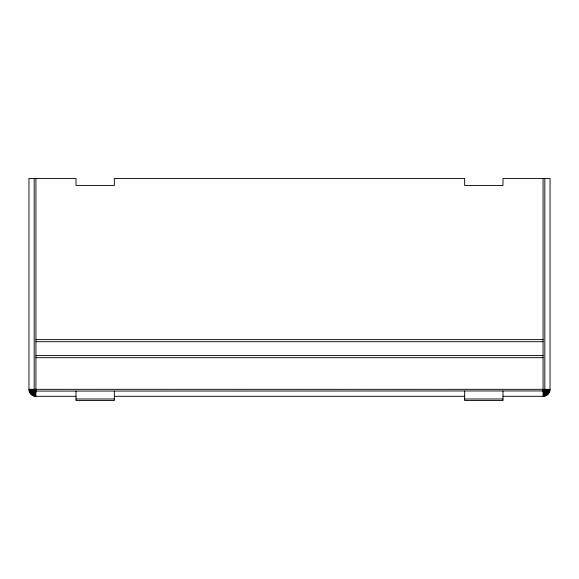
<?xml version="1.0" encoding="UTF-8"?>
<svg xmlns="http://www.w3.org/2000/svg" width="579" height="579" viewBox="0 0 579 579"><rect width="100%" height="100%" fill="white"/><g stroke="black" fill="none" stroke-linecap="round" stroke-linejoin="round"><path stroke-width="0.87" d="M502.992 396.304L543.08 396.304C546.808 396.383 550.13 393.061 550.05 389.334L550.05 178.455L502.992 178.455L502.992 185.497L464.655 185.425L464.655 178.455L114.345 178.455L114.345 185.497L76.008 185.425L76.008 178.455L28.95 178.455L28.95 389.334C28.87 393.061 32.192 396.383 35.92 396.304L76.008 396.304M35.008 396.246L35.92 391.078L543.746 390.948L544.825 389.334L544.825 178.455M34.118 396.072L35.254 390.948L34.175 389.334L34.175 178.455M33.256 395.775L35.254 390.948L35.92 391.078M32.438 395.37L35.254 390.948M31.679 394.864L34.689 390.572L29.884 392.823L34.313 390L28.95 389.334L550.05 389.334L544.687 390L549.116 392.823L544.311 390.572L547.321 394.864M30.991 394.263L34.689 390.572L30.39 393.582M29.478 392.005L34.313 390L29.008 390.246M29.189 391.143L34.313 390M35.92 339.62L543.08 339.62M35.92 341.711L543.08 341.711M35.92 355.586L543.08 355.586M35.92 357.677L543.08 357.677M114.345 396.304L464.655 396.304M76.008 398.989L114.345 398.989M464.655 398.989L502.992 398.989M549.522 392.005L544.687 390L549.992 390.246M544.687 390L549.811 391.143M548.61 393.582L544.311 390.572L548.009 394.263M544.882 396.072L543.746 390.948L546.562 395.37M543.746 390.948L545.744 395.775M543.08 391.078L543.992 396.246M543.08 178.455L543.08 396.304M502.992 391.078L502.992 400.545L464.655 400.545L464.655 391.078M114.345 391.078L114.345 400.545L76.008 400.545L76.008 391.078M35.92 178.455L35.92 396.304"/></g></svg>
